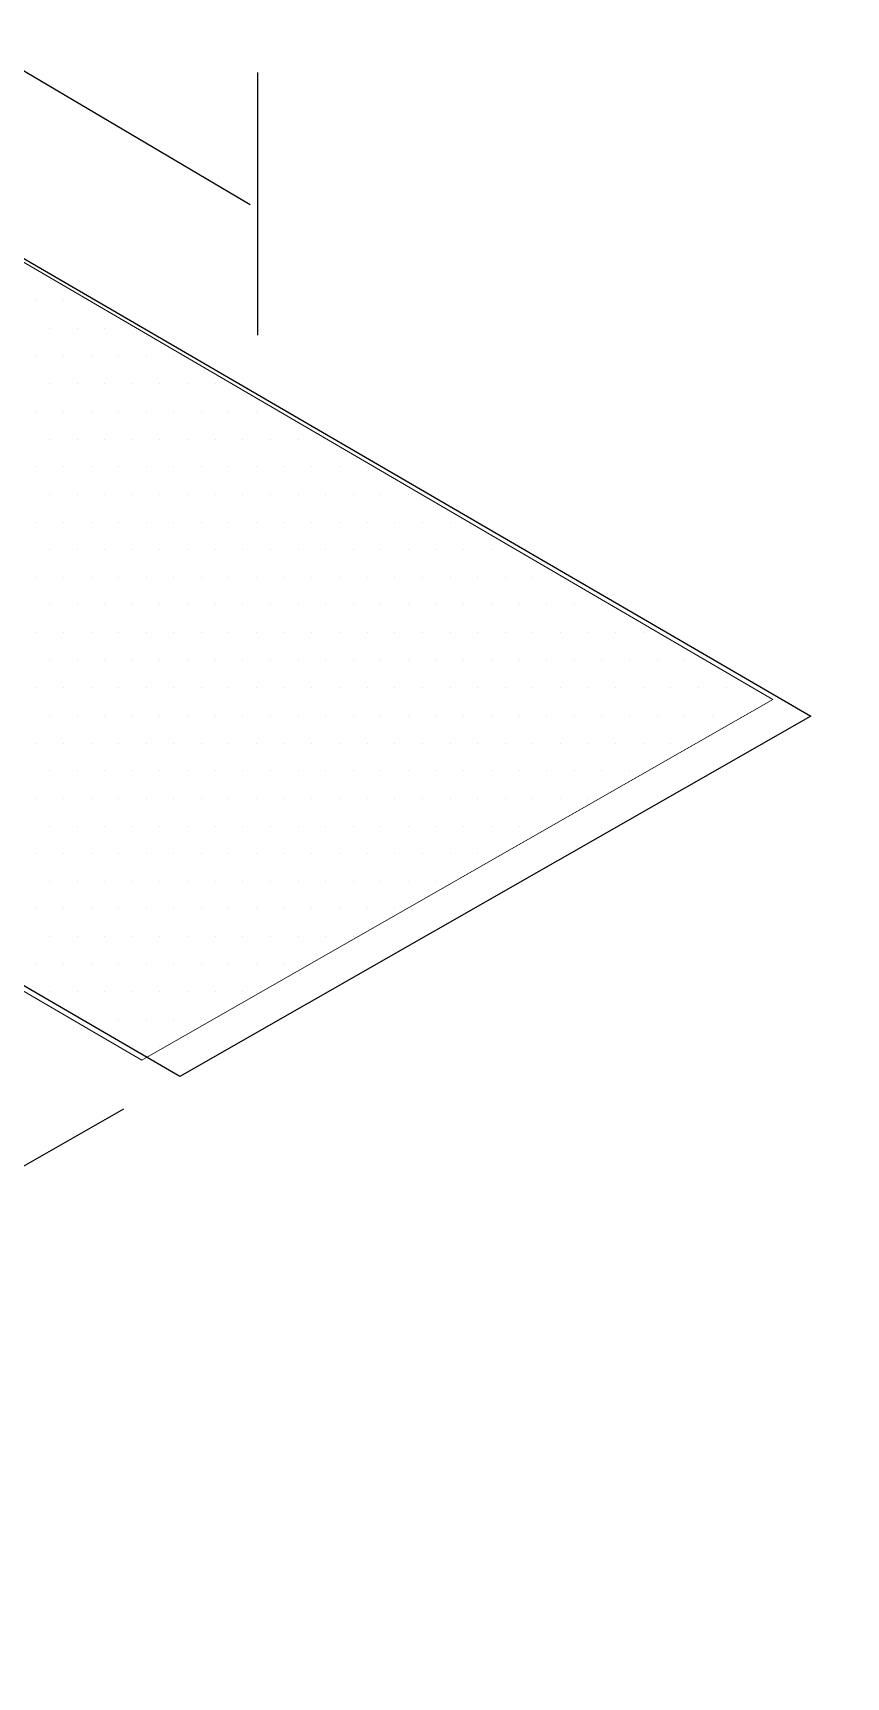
# Model space of a CAD drawing. Header units: inches. Extents: x -26 to 76, y -16 to 22.
# Drawn here: x 4.929 to 5.481, y 5.372 to 6.488 of the extents above; entities that cross this region are included whole.
import ezdxf

# ---------------------------------------------------------------- set-up
doc = ezdxf.new("R2010")
doc.units = ezdxf.units.IN
doc.header["$MEASUREMENT"] = 0
for name, color, linetype, lineweight in [('.ATI-HATCH', 7, 'Continuous', 0), ('G-ANNO-TTLB', 7, 'Continuous', 0), ('TYVEK', 7, 'Continuous', 0)]:
    doc.layers.add(name, color=color, linetype=linetype, lineweight=lineweight)

# ---------------------------------------------------------------- blocks, each defined once
blk = doc.blocks.new('Block_333')
at = {"layer": '.ATI-HATCH', "color": 8, "lineweight": 0, "true_color": 0x808080}
for p, q in [((4.9309, 6.306), (4.9309, 6.306)), ((4.9497, 6.306), (4.9497, 6.306)), ((4.9403, 6.2872), (4.9403, 6.2872)), ((4.9591, 6.2872), (4.9591, 6.2872)), ((4.9778, 6.2872), (4.9778, 6.2872)), ((4.9309, 6.2685), (4.9309, 6.2685)), ((4.9497, 6.2685), (4.9497, 6.2685)), ((4.9685, 6.2685), (4.9685, 6.2685)), ((4.9872, 6.2685), (4.9872, 6.2685)), ((5.006, 6.2685), (5.006, 6.2685)), ((5.0247, 6.2685), (5.0247, 6.2685)), ((4.9403, 6.2497), (4.9403, 6.2497)), ((4.9591, 6.2497), (4.9591, 6.2497)), ((4.9778, 6.2497), (4.9778, 6.2497)), ((4.9966, 6.2497), (4.9966, 6.2497)), ((5.0153, 6.2497), (5.0153, 6.2497)), ((5.0341, 6.2497), (5.0341, 6.2497)), ((5.0529, 6.2497), (5.0529, 6.2497)), ((4.9309, 6.2309), (4.9309, 6.2309)), ((4.9497, 6.2309), (4.9497, 6.2309)), ((4.9685, 6.2309), (4.9685, 6.2309)), ((4.9872, 6.2309), (4.9872, 6.2309)), ((5.006, 6.2309), (5.006, 6.2309)), ((5.0247, 6.2309), (5.0247, 6.2309)), ((5.0435, 6.2309), (5.0435, 6.2309)), ((5.0622, 6.2309), (5.0622, 6.2309)), ((5.081, 6.2309), (5.081, 6.2309)), ((4.9403, 6.2122), (4.9403, 6.2122)), ((4.9591, 6.2122), (4.9591, 6.2122)), ((4.9778, 6.2122), (4.9778, 6.2122)), ((4.9966, 6.2122), (4.9966, 6.2122)), ((5.0153, 6.2122), (5.0153, 6.2122)), ((5.0341, 6.2122), (5.0341, 6.2122)), ((5.0529, 6.2122), (5.0529, 6.2122)), ((5.0716, 6.2122), (5.0716, 6.2122)), ((5.0904, 6.2122), (5.0904, 6.2122)), ((5.1091, 6.2122), (5.1091, 6.2122)), ((4.9309, 6.1934), (4.9309, 6.1934)), ((4.9497, 6.1934), (4.9497, 6.1934)), ((4.9685, 6.1934), (4.9685, 6.1934)), ((4.9872, 6.1934), (4.9872, 6.1934)), ((5.006, 6.1934), (5.006, 6.1934)), ((5.0247, 6.1934), (5.0247, 6.1934)), ((5.0435, 6.1934), (5.0435, 6.1934)), ((5.0622, 6.1934), (5.0622, 6.1934)), ((5.081, 6.1934), (5.081, 6.1934)), ((5.0997, 6.1934), (5.0997, 6.1934)), ((5.1185, 6.1934), (5.1185, 6.1934)), ((5.1373, 6.1934), (5.1373, 6.1934)), ((5.156, 6.1934), (5.156, 6.1934)), ((4.9403, 6.1747), (4.9403, 6.1747)), ((4.9591, 6.1747), (4.9591, 6.1747)), ((4.9778, 6.1747), (4.9778, 6.1747)), ((4.9966, 6.1747), (4.9966, 6.1747)), ((5.0153, 6.1747), (5.0153, 6.1747)), ((5.0341, 6.1747), (5.0341, 6.1747)), ((5.0529, 6.1747), (5.0529, 6.1747)), ((5.0716, 6.1747), (5.0716, 6.1747)), ((5.0904, 6.1747), (5.0904, 6.1747)), ((5.1091, 6.1747), (5.1091, 6.1747)), ((5.1279, 6.1747), (5.1279, 6.1747)), ((5.1466, 6.1747), (5.1466, 6.1747)), ((5.1654, 6.1747), (5.1654, 6.1747)), ((5.1841, 6.1747), (5.1841, 6.1747)), ((4.9309, 6.1559), (4.9309, 6.1559)), ((4.9497, 6.1559), (4.9497, 6.1559)), ((4.9685, 6.1559), (4.9685, 6.1559)), ((4.9872, 6.1559), (4.9872, 6.1559)), ((5.006, 6.1559), (5.006, 6.1559)), ((5.0247, 6.1559), (5.0247, 6.1559)), ((5.0435, 6.1559), (5.0435, 6.1559)), ((5.0622, 6.1559), (5.0622, 6.1559)), ((5.081, 6.1559), (5.081, 6.1559)), ((5.0997, 6.1559), (5.0997, 6.1559)), ((5.1185, 6.1559), (5.1185, 6.1559)), ((5.1373, 6.1559), (5.1373, 6.1559)), ((5.156, 6.1559), (5.156, 6.1559)), ((5.1748, 6.1559), (5.1748, 6.1559)), ((5.1935, 6.1559), (5.1935, 6.1559)), ((5.2123, 6.1559), (5.2123, 6.1559)), ((4.9403, 6.1372), (4.9403, 6.1372)), ((4.9591, 6.1372), (4.9591, 6.1372)), ((4.9778, 6.1372), (4.9778, 6.1372)), ((4.9966, 6.1372), (4.9966, 6.1372)), ((5.0153, 6.1372), (5.0153, 6.1372)), ((5.0341, 6.1372), (5.0341, 6.1372)), ((5.0529, 6.1372), (5.0529, 6.1372)), ((5.0716, 6.1372), (5.0716, 6.1372)), ((5.0904, 6.1372), (5.0904, 6.1372)), ((5.1091, 6.1372), (5.1091, 6.1372)), ((5.1279, 6.1372), (5.1279, 6.1372)), ((5.1466, 6.1372), (5.1466, 6.1372)), ((5.1654, 6.1372), (5.1654, 6.1372)), ((5.1841, 6.1372), (5.1841, 6.1372)), ((5.2029, 6.1372), (5.2029, 6.1372)), ((5.2217, 6.1372), (5.2217, 6.1372)), ((5.2404, 6.1372), (5.2404, 6.1372)), ((4.9309, 6.1184), (4.9309, 6.1184)), ((4.9497, 6.1184), (4.9497, 6.1184)), ((4.9685, 6.1184), (4.9685, 6.1184)), ((4.9872, 6.1184), (4.9872, 6.1184)), ((5.006, 6.1184), (5.006, 6.1184)), ((5.0247, 6.1184), (5.0247, 6.1184)), ((5.0435, 6.1184), (5.0435, 6.1184)), ((5.0622, 6.1184), (5.0622, 6.1184)), ((5.081, 6.1184), (5.081, 6.1184)), ((5.0997, 6.1184), (5.0997, 6.1184)), ((5.1185, 6.1184), (5.1185, 6.1184)), ((5.1373, 6.1184), (5.1373, 6.1184)), ((5.156, 6.1184), (5.156, 6.1184)), ((5.1748, 6.1184), (5.1748, 6.1184)), ((5.1935, 6.1184), (5.1935, 6.1184)), ((5.2123, 6.1184), (5.2123, 6.1184)), ((5.231, 6.1184), (5.231, 6.1184)), ((5.2498, 6.1184), (5.2498, 6.1184)), ((5.2685, 6.1184), (5.2685, 6.1184)), ((5.2873, 6.1184), (5.2873, 6.1184)), ((4.9403, 6.0997), (4.9403, 6.0997)), ((4.9591, 6.0997), (4.9591, 6.0997)), ((4.9778, 6.0997), (4.9778, 6.0997)), ((4.9966, 6.0997), (4.9966, 6.0997)), ((5.0153, 6.0997), (5.0153, 6.0997)), ((5.0341, 6.0997), (5.0341, 6.0997)), ((5.0529, 6.0997), (5.0529, 6.0997)), ((5.0716, 6.0997), (5.0716, 6.0997)), ((5.0904, 6.0997), (5.0904, 6.0997)), ((5.1091, 6.0997), (5.1091, 6.0997)), ((5.1279, 6.0997), (5.1279, 6.0997)), ((5.1466, 6.0997), (5.1466, 6.0997)), ((5.1654, 6.0997), (5.1654, 6.0997)), ((5.1841, 6.0997), (5.1841, 6.0997)), ((5.2029, 6.0997), (5.2029, 6.0997)), ((5.2217, 6.0997), (5.2217, 6.0997)), ((5.2404, 6.0997), (5.2404, 6.0997)), ((5.2592, 6.0997), (5.2592, 6.0997)), ((5.2779, 6.0997), (5.2779, 6.0997)), ((5.2967, 6.0997), (5.2967, 6.0997)), ((5.3154, 6.0997), (5.3154, 6.0997)), ((4.9309, 6.0809), (4.9309, 6.0809)), ((4.9497, 6.0809), (4.9497, 6.0809)), ((4.9685, 6.0809), (4.9685, 6.0809)), ((4.9872, 6.0809), (4.9872, 6.0809)), ((5.006, 6.0809), (5.006, 6.0809)), ((5.0247, 6.0809), (5.0247, 6.0809)), ((5.0435, 6.0809), (5.0435, 6.0809)), ((5.0622, 6.0809), (5.0622, 6.0809)), ((5.081, 6.0809), (5.081, 6.0809)), ((5.0997, 6.0809), (5.0997, 6.0809)), ((5.1185, 6.0809), (5.1185, 6.0809)), ((5.1373, 6.0809), (5.1373, 6.0809)), ((5.156, 6.0809), (5.156, 6.0809)), ((5.1748, 6.0809), (5.1748, 6.0809)), ((5.1935, 6.0809), (5.1935, 6.0809)), ((5.2123, 6.0809), (5.2123, 6.0809)), ((5.231, 6.0809), (5.231, 6.0809)), ((5.2498, 6.0809), (5.2498, 6.0809)), ((5.2685, 6.0809), (5.2685, 6.0809)), ((5.2873, 6.0809), (5.2873, 6.0809)), ((5.3061, 6.0809), (5.3061, 6.0809)), ((5.3248, 6.0809), (5.3248, 6.0809)), ((5.3436, 6.0809), (5.3436, 6.0809)), ((4.9403, 6.0621), (4.9403, 6.0621)), ((4.9591, 6.0621), (4.9591, 6.0621)), ((4.9778, 6.0621), (4.9778, 6.0621)), ((4.9966, 6.0621), (4.9966, 6.0621)), ((5.0153, 6.0621), (5.0153, 6.0621)), ((5.0341, 6.0621), (5.0341, 6.0621)), ((5.0529, 6.0621), (5.0529, 6.0621)), ((5.0716, 6.0621), (5.0716, 6.0621)), ((5.0904, 6.0621), (5.0904, 6.0621)), ((5.1091, 6.0621), (5.1091, 6.0621)), ((5.1279, 6.0621), (5.1279, 6.0621)), ((5.1466, 6.0621), (5.1466, 6.0621)), ((5.1654, 6.0621), (5.1654, 6.0621)), ((5.1841, 6.0621), (5.1841, 6.0621)), ((5.2029, 6.0621), (5.2029, 6.0621)), ((5.2217, 6.0621), (5.2217, 6.0621)), ((5.2404, 6.0621), (5.2404, 6.0621)), ((5.2592, 6.0621), (5.2592, 6.0621)), ((5.2779, 6.0621), (5.2779, 6.0621)), ((5.2967, 6.0621), (5.2967, 6.0621)), ((5.3154, 6.0621), (5.3154, 6.0621)), ((5.3342, 6.0621), (5.3342, 6.0621)), ((5.3529, 6.0621), (5.3529, 6.0621)), ((5.3717, 6.0621), (5.3717, 6.0621)), ((4.9309, 6.0434), (4.9309, 6.0434)), ((4.9497, 6.0434), (4.9497, 6.0434)), ((4.9685, 6.0434), (4.9685, 6.0434)), ((4.9872, 6.0434), (4.9872, 6.0434)), ((5.006, 6.0434), (5.006, 6.0434)), ((5.0247, 6.0434), (5.0247, 6.0434)), ((5.0435, 6.0434), (5.0435, 6.0434)), ((5.0622, 6.0434), (5.0622, 6.0434)), ((5.081, 6.0434), (5.081, 6.0434)), ((5.0997, 6.0434), (5.0997, 6.0434)), ((5.1185, 6.0434), (5.1185, 6.0434)), ((5.1373, 6.0434), (5.1373, 6.0434)), ((5.156, 6.0434), (5.156, 6.0434)), ((5.1748, 6.0434), (5.1748, 6.0434)), ((5.1935, 6.0434), (5.1935, 6.0434)), ((5.2123, 6.0434), (5.2123, 6.0434)), ((5.231, 6.0434), (5.231, 6.0434)), ((5.2498, 6.0434), (5.2498, 6.0434)), ((5.2685, 6.0434), (5.2685, 6.0434)), ((5.2873, 6.0434), (5.2873, 6.0434)), ((5.3061, 6.0434), (5.3061, 6.0434)), ((5.3248, 6.0434), (5.3248, 6.0434)), ((5.3436, 6.0434), (5.3436, 6.0434)), ((5.3623, 6.0434), (5.3623, 6.0434)), ((5.3811, 6.0434), (5.3811, 6.0434)), ((5.3998, 6.0434), (5.3998, 6.0434)), ((4.9403, 6.0246), (4.9403, 6.0246)), ((4.9591, 6.0246), (4.9591, 6.0246)), ((4.9778, 6.0246), (4.9778, 6.0246)), ((4.9966, 6.0246), (4.9966, 6.0246)), ((5.0153, 6.0246), (5.0153, 6.0246)), ((5.0341, 6.0246), (5.0341, 6.0246)), ((5.0529, 6.0246), (5.0529, 6.0246)), ((5.0716, 6.0246), (5.0716, 6.0246)), ((5.0904, 6.0246), (5.0904, 6.0246)), ((5.1091, 6.0246), (5.1091, 6.0246)), ((5.1279, 6.0246), (5.1279, 6.0246)), ((5.1466, 6.0246), (5.1466, 6.0246)), ((5.1654, 6.0246), (5.1654, 6.0246)), ((5.1841, 6.0246), (5.1841, 6.0246)), ((5.2029, 6.0246), (5.2029, 6.0246)), ((5.2217, 6.0246), (5.2217, 6.0246)), ((5.2404, 6.0246), (5.2404, 6.0246)), ((5.2592, 6.0246), (5.2592, 6.0246)), ((5.2779, 6.0246), (5.2779, 6.0246)), ((5.2967, 6.0246), (5.2967, 6.0246)), ((5.3154, 6.0246), (5.3154, 6.0246)), ((5.3342, 6.0246), (5.3342, 6.0246)), ((5.3529, 6.0246), (5.3529, 6.0246)), ((5.3717, 6.0246), (5.3717, 6.0246)), ((5.3905, 6.0246), (5.3905, 6.0246)), ((5.4092, 6.0246), (5.4092, 6.0246)), ((4.9309, 6.0059), (4.9309, 6.0059)), ((4.9497, 6.0059), (4.9497, 6.0059)), ((4.9685, 6.0059), (4.9685, 6.0059)), ((4.9872, 6.0059), (4.9872, 6.0059)), ((5.006, 6.0059), (5.006, 6.0059)), ((5.0247, 6.0059), (5.0247, 6.0059)), ((5.0435, 6.0059), (5.0435, 6.0059)), ((5.0622, 6.0059), (5.0622, 6.0059)), ((5.081, 6.0059), (5.081, 6.0059)), ((5.0997, 6.0059), (5.0997, 6.0059)), ((5.1185, 6.0059), (5.1185, 6.0059)), ((5.1373, 6.0059), (5.1373, 6.0059)), ((5.156, 6.0059), (5.156, 6.0059)), ((5.1748, 6.0059), (5.1748, 6.0059)), ((5.1935, 6.0059), (5.1935, 6.0059)), ((5.2123, 6.0059), (5.2123, 6.0059)), ((5.231, 6.0059), (5.231, 6.0059)), ((5.2498, 6.0059), (5.2498, 6.0059)), ((5.2685, 6.0059), (5.2685, 6.0059)), ((5.2873, 6.0059), (5.2873, 6.0059)), ((5.3061, 6.0059), (5.3061, 6.0059)), ((5.3248, 6.0059), (5.3248, 6.0059)), ((5.3436, 6.0059), (5.3436, 6.0059)), ((5.3623, 6.0059), (5.3623, 6.0059)), ((4.9403, 5.9871), (4.9403, 5.9871)), ((4.9591, 5.9871), (4.9591, 5.9871)), ((4.9778, 5.9871), (4.9778, 5.9871)), ((4.9966, 5.9871), (4.9966, 5.9871)), ((5.0153, 5.9871), (5.0153, 5.9871)), ((5.0341, 5.9871), (5.0341, 5.9871)), ((5.0529, 5.9871), (5.0529, 5.9871)), ((5.0716, 5.9871), (5.0716, 5.9871)), ((5.0904, 5.9871), (5.0904, 5.9871)), ((5.1091, 5.9871), (5.1091, 5.9871)), ((5.1279, 5.9871), (5.1279, 5.9871)), ((5.1466, 5.9871), (5.1466, 5.9871)), ((5.1654, 5.9871), (5.1654, 5.9871)), ((5.1841, 5.9871), (5.1841, 5.9871)), ((5.2029, 5.9871), (5.2029, 5.9871)), ((5.2217, 5.9871), (5.2217, 5.9871)), ((5.2404, 5.9871), (5.2404, 5.9871)), ((5.2592, 5.9871), (5.2592, 5.9871)), ((5.2779, 5.9871), (5.2779, 5.9871)), ((5.2967, 5.9871), (5.2967, 5.9871)), ((5.3154, 5.9871), (5.3154, 5.9871)), ((5.3342, 5.9871), (5.3342, 5.9871)), ((4.9309, 5.9684), (4.9309, 5.9684)), ((4.9497, 5.9684), (4.9497, 5.9684)), ((4.9685, 5.9684), (4.9685, 5.9684)), ((4.9872, 5.9684), (4.9872, 5.9684)), ((5.006, 5.9684), (5.006, 5.9684)), ((5.0247, 5.9684), (5.0247, 5.9684)), ((5.0435, 5.9684), (5.0435, 5.9684)), ((5.0622, 5.9684), (5.0622, 5.9684)), ((5.081, 5.9684), (5.081, 5.9684)), ((5.0997, 5.9684), (5.0997, 5.9684)), ((5.1185, 5.9684), (5.1185, 5.9684)), ((5.1373, 5.9684), (5.1373, 5.9684)), ((5.156, 5.9684), (5.156, 5.9684)), ((5.1748, 5.9684), (5.1748, 5.9684)), ((5.1935, 5.9684), (5.1935, 5.9684)), ((5.2123, 5.9684), (5.2123, 5.9684)), ((5.231, 5.9684), (5.231, 5.9684)), ((5.2498, 5.9684), (5.2498, 5.9684)), ((5.2685, 5.9684), (5.2685, 5.9684)), ((5.2873, 5.9684), (5.2873, 5.9684)), ((5.3061, 5.9684), (5.3061, 5.9684)), ((4.9403, 5.9496), (4.9403, 5.9496)), ((4.9591, 5.9496), (4.9591, 5.9496)), ((4.9778, 5.9496), (4.9778, 5.9496)), ((4.9966, 5.9496), (4.9966, 5.9496)), ((5.0153, 5.9496), (5.0153, 5.9496)), ((5.0341, 5.9496), (5.0341, 5.9496)), ((5.0529, 5.9496), (5.0529, 5.9496)), ((5.0716, 5.9496), (5.0716, 5.9496)), ((5.0904, 5.9496), (5.0904, 5.9496)), ((5.1091, 5.9496), (5.1091, 5.9496)), ((5.1279, 5.9496), (5.1279, 5.9496)), ((5.1466, 5.9496), (5.1466, 5.9496)), ((5.1654, 5.9496), (5.1654, 5.9496)), ((5.1841, 5.9496), (5.1841, 5.9496)), ((5.2029, 5.9496), (5.2029, 5.9496)), ((5.2217, 5.9496), (5.2217, 5.9496)), ((5.2404, 5.9496), (5.2404, 5.9496)), ((5.2592, 5.9496), (5.2592, 5.9496)), ((5.2779, 5.9496), (5.2779, 5.9496)), ((4.9309, 5.9309), (4.9309, 5.9309)), ((4.9497, 5.9309), (4.9497, 5.9309)), ((4.9685, 5.9309), (4.9685, 5.9309)), ((4.9872, 5.9309), (4.9872, 5.9309)), ((5.006, 5.9309), (5.006, 5.9309)), ((5.0247, 5.9309), (5.0247, 5.9309)), ((5.0435, 5.9309), (5.0435, 5.9309)), ((5.0622, 5.9309), (5.0622, 5.9309)), ((5.081, 5.9309), (5.081, 5.9309)), ((5.0997, 5.9309), (5.0997, 5.9309)), ((5.1185, 5.9309), (5.1185, 5.9309)), ((5.1373, 5.9309), (5.1373, 5.9309)), ((5.156, 5.9309), (5.156, 5.9309)), ((5.1748, 5.9309), (5.1748, 5.9309)), ((5.1935, 5.9309), (5.1935, 5.9309)), ((5.2123, 5.9309), (5.2123, 5.9309)), ((5.231, 5.9309), (5.231, 5.9309)), ((4.9403, 5.9121), (4.9403, 5.9121)), ((4.9591, 5.9121), (4.9591, 5.9121)), ((4.9778, 5.9121), (4.9778, 5.9121)), ((4.9966, 5.9121), (4.9966, 5.9121)), ((5.0153, 5.9121), (5.0153, 5.9121)), ((5.0341, 5.9121), (5.0341, 5.9121)), ((5.0529, 5.9121), (5.0529, 5.9121)), ((5.0716, 5.9121), (5.0716, 5.9121)), ((5.0904, 5.9121), (5.0904, 5.9121)), ((5.1091, 5.9121), (5.1091, 5.9121)), ((5.1279, 5.9121), (5.1279, 5.9121)), ((5.1466, 5.9121), (5.1466, 5.9121)), ((5.1654, 5.9121), (5.1654, 5.9121)), ((5.1841, 5.9121), (5.1841, 5.9121)), ((5.2029, 5.9121), (5.2029, 5.9121)), ((4.9309, 5.8933), (4.9309, 5.8933)), ((4.9497, 5.8933), (4.9497, 5.8933)), ((4.9685, 5.8933), (4.9685, 5.8933)), ((4.9872, 5.8933), (4.9872, 5.8933)), ((5.006, 5.8933), (5.006, 5.8933)), ((5.0247, 5.8933), (5.0247, 5.8933)), ((5.0435, 5.8933), (5.0435, 5.8933)), ((5.0622, 5.8933), (5.0622, 5.8933)), ((5.081, 5.8933), (5.081, 5.8933)), ((5.0997, 5.8933), (5.0997, 5.8933)), ((5.1185, 5.8933), (5.1185, 5.8933)), ((5.1373, 5.8933), (5.1373, 5.8933)), ((5.156, 5.8933), (5.156, 5.8933)), ((5.1748, 5.8933), (5.1748, 5.8933)), ((4.9403, 5.8746), (4.9403, 5.8746)), ((4.9591, 5.8746), (4.9591, 5.8746)), ((4.9778, 5.8746), (4.9778, 5.8746)), ((4.9966, 5.8746), (4.9966, 5.8746)), ((5.0153, 5.8746), (5.0153, 5.8746)), ((5.0341, 5.8746), (5.0341, 5.8746)), ((5.0529, 5.8746), (5.0529, 5.8746)), ((5.0716, 5.8746), (5.0716, 5.8746)), ((5.0904, 5.8746), (5.0904, 5.8746)), ((5.1091, 5.8746), (5.1091, 5.8746)), ((5.1279, 5.8746), (5.1279, 5.8746)), ((5.1466, 5.8746), (5.1466, 5.8746)), ((4.9309, 5.8558), (4.9309, 5.8558)), ((4.9497, 5.8558), (4.9497, 5.8558)), ((4.9685, 5.8558), (4.9685, 5.8558)), ((4.9872, 5.8558), (4.9872, 5.8558)), ((5.006, 5.8558), (5.006, 5.8558)), ((5.0247, 5.8558), (5.0247, 5.8558)), ((5.0435, 5.8558), (5.0435, 5.8558)), ((5.0622, 5.8558), (5.0622, 5.8558)), ((5.081, 5.8558), (5.081, 5.8558)), ((5.0997, 5.8558), (5.0997, 5.8558)), ((4.9403, 5.8371), (4.9403, 5.8371)), ((4.9591, 5.8371), (4.9591, 5.8371)), ((4.9778, 5.8371), (4.9778, 5.8371)), ((4.9966, 5.8371), (4.9966, 5.8371)), ((5.0153, 5.8371), (5.0153, 5.8371)), ((5.0341, 5.8371), (5.0341, 5.8371)), ((5.0529, 5.8371), (5.0529, 5.8371)), ((5.0716, 5.8371), (5.0716, 5.8371)), ((4.9685, 5.8183), (4.9685, 5.8183)), ((4.9872, 5.8183), (4.9872, 5.8183)), ((5.006, 5.8183), (5.006, 5.8183)), ((5.0247, 5.8183), (5.0247, 5.8183)), ((5.0435, 5.8183), (5.0435, 5.8183)), ((4.9966, 5.7996), (4.9966, 5.7996)), ((5.0153, 5.7996), (5.0153, 5.7996))]:
    blk.add_line(p, q, dxfattribs=at)
at = {"layer": '.ATI-HATCH'}
blk.add_lwpolyline([(3.4404, 7.1975), (5.4314, 6.0354), (5.0031, 5.7906), (3.01, 6.9535)], close=True, dxfattribs=at)

msp = doc.modelspace()

# ---------------------------------------------------------------- hatches: boundary and pattern name
at = {"layer": 'G-ANNO-TTLB', "true_color": 0xff00ff, "transparency": 33554687}
h = msp.add_hatch(color=6, dxfattribs=at)
edge = h.paths.add_edge_path()
edge.add_spline(control_points=[(20.0342, -15.1346), (20.0342, -15.1346), (-20.6658, -15.1346), (-20.6658, -15.1346), (-20.6658, -15.1346), (-20.6658, 19.0008), (-20.6658, 19.0008), (-20.6658, 19.0008), (20.0342, 19.0008), (20.0342, 19.0008), (20.0342, 19.0008), (20.0342, -15.1346), (20.0342, -15.1346)], knot_values=[0, 0, 0, 0, 1, 1, 1, 2, 2, 2, 3, 3, 3, 4, 4, 4, 4], degree=3, periodic=0)
edge = h.paths.add_edge_path()
edge.add_spline(control_points=[(-20.5408, 18.8757), (-20.5408, 18.8757), (-20.5408, -15.0095), (-20.5408, -15.0095), (-20.5408, -15.0095), (19.9092, -15.0095), (19.9092, -15.0095), (19.9092, -15.0095), (19.9092, 18.8757), (19.9092, 18.8757), (19.9092, 18.8757), (-20.5408, 18.8757), (-20.5408, 18.8757)], knot_values=[0, 0, 0, 0, 1, 1, 1, 2, 2, 2, 3, 3, 3, 4, 4, 4, 4], degree=3, periodic=0)
edge.add_line((-20.5408, 18.8757), (-20.5408, 18.8757))

# ---------------------------------------------------------------- linework, layer by layer
at = {"layer": 'G-ANNO-TTLB'}
for points in [[(20.0342, -15.1346), (20.0342, -15.1346), (-20.6658, -15.1346), (-20.6658, -15.1346), (-20.6658, -15.1346), (-20.6658, 19.0008), (-20.6658, 19.0008), (-20.6658, 19.0008), (20.0342, 19.0008), (20.0342, 19.0008), (20.0342, 19.0008), (20.0342, -15.1346), (20.0342, -15.1346)], [(-20.5408, 18.8757), (-20.5408, 18.8757), (-20.5408, -15.0095), (-20.5408, -15.0095), (-20.5408, -15.0095), (19.9092, -15.0095), (19.9092, -15.0095), (19.9092, -15.0095), (19.9092, 18.8757), (19.9092, 18.8757), (19.9092, 18.8757), (-20.5408, 18.8757), (-20.5408, 18.8757)]]:
    msp.add_open_spline(points, degree=3, knots=[0, 0, 0, 0, 1, 1, 1, 2, 2, 2, 3, 3, 3, 4, 4, 4, 4], dxfattribs=at)
at = {"layer": 'TYVEK', "color": 1, "lineweight": 25, "true_color": 0xff0000}
for p, q in [((4.5673, 6.6718), (5.0765, 6.3716)), ((5.0818, 6.2828), (5.0818, 6.4611)), ((4.9905, 5.7575), (4.3743, 5.4053))]:
    msp.add_line(p, q, dxfattribs=at)
at = {"layer": 'TYVEK', "color": 4, "lineweight": 25, "true_color": 0x00ffff}
msp.add_lwpolyline([(3.4383, 7.1982), (5.4572, 6.0242), (5.0289, 5.7795), (3.01, 6.9535)], close=True, dxfattribs=at)

# ---------------------------------------------------------------- block references
at = {"layer": '.ATI-HATCH'}
msp.add_blockref('Block_333', (0, 0), dxfattribs=at)

doc.saveas('drawing.dxf')
